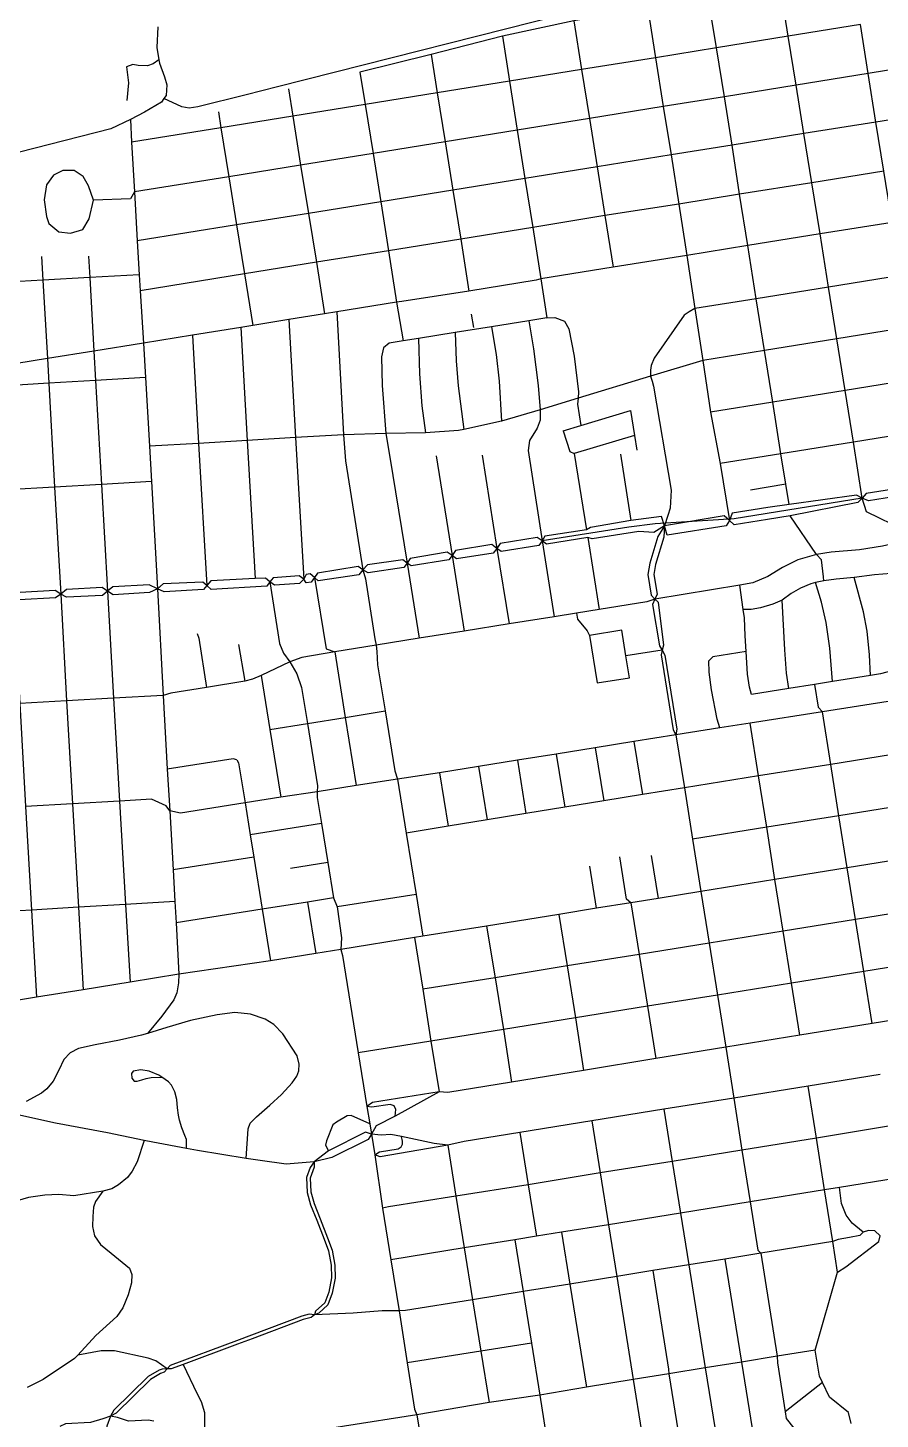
# Model space of a CAD drawing. Extents: x 0 to 264, y 89 to 356.
# Drawn here: x 92.1 to 123.5, y 210.3 to 261.6 of the extents above; entities that cross this region are included whole.
import ezdxf

# ---------------------------------------------------------------- set-up
doc = ezdxf.new("R2010")
doc.units = 0
doc.layers.get('0').update_dxf_attribs({"linetype": 'CONTINUOUS'})

msp = doc.modelspace()

# ---------------------------------------------------------------- linework, layer by layer
at = {"color": 4}
for points in [[(120.099887, 244.010877), (119.98303, 244.75171), (119.801129, 245.873984), (119.496857, 247.775676), (119.192588, 249.680676), (118.887215, 251.585676), (118.575226, 253.542492), (118.274262, 255.434262), (117.999756, 257.242248), (117.716433, 259.020468), (117.42098, 260.820738), (117.12553, 262.617701), (116.888506, 264.523801), (116.6592, 266.474002), (116.433202, 268.397744), (116.202796, 270.308256), (115.970183, 272.225383), (115.738673, 274.139203), (115.504956, 276.069558), (115.442117, 276.260278), (115.241476, 277.97125), (115.003351, 279.880661)], [(122.788714, 244.236875), (122.472317, 246.305036), (122.160329, 248.204522), (121.85716, 250.109522), (121.550687, 252.014522), (121.238699, 253.969133), (120.936631, 255.855391), (120.646692, 257.668889), (120.354547, 259.446008), (120.066813, 261.247379), (119.780183, 263.045442), (119.478117, 264.939419), (119.252117, 266.349426), (119.16723, 266.877492), (118.86296, 268.789105), (118.561996, 270.687492), (118.258827, 272.593593), (118.106692, 273.546093), (117.955658, 274.496389), (117.651389, 276.410208), (117.349324, 278.311901), (117.317353, 278.534591)], [(141.113315, 266.47841), (138.464174, 266.049565), (135.807317, 265.619619), (133.146049, 265.189671), (130.495808, 264.760826), (127.840051, 264.343004), (125.147917, 263.909748), (123.020226, 263.566893), (122.446963, 263.475391), (119.780183, 263.045442), (117.12553, 262.617701), (114.896415, 262.259411), (112.170103, 261.81954), (109.540808, 261.250687), (106.915921, 260.577101), (104.295442, 259.925563)], [(114.34079, 265.159905), (114.090537, 265.104784), (113.88659, 264.95375), (113.669408, 264.50947), (113.548143, 263.971484), (113.473176, 263.508465), (113.444514, 263.057569), (113.366242, 262.773143), (113.22954, 262.528403), (113.015669, 262.387292), (112.809514, 262.310121), (101.257145, 259.385373), (100.097387, 259.092127), (98.327986, 258.64454), (98.00277, 258.602647), (97.730468, 258.64454), (97.076728, 258.95322)], [(112.170103, 261.81954), (112.45784, 260.021476), (112.74447, 258.220106), (113.028897, 256.440782), (113.318838, 254.643819), (113.622006, 252.747639)], [(114.896415, 262.259411), (115.184149, 260.460244), (115.460859, 258.65777), (115.755208, 256.880651), (116.035226, 255.071564), (116.328472, 253.181996), (116.622822, 251.220772), (116.928194, 249.315772), (117.210417, 247.410772), (117.555478, 245.512387), (117.899437, 243.425486)], [(122.734697, 261.676224), (120.066813, 261.247379), (117.42098, 260.820738), (115.184149, 260.460244), (112.45784, 260.021476), (109.804287, 259.593732), (107.141919, 259.164887), (104.491674, 258.738246), (101.82269, 258.307197), (99.175756, 257.880556), (95.880589, 257.349185)], [(96.850728, 261.594659), (96.818758, 260.838391), (96.890417, 260.37978)], [(125.430139, 244.805731), (125.273593, 245.782482), (125.122562, 246.732778), (124.81829, 248.632266), (124.511813, 250.537266), (124.20644, 252.443369), (123.893351, 254.394671), (123.590183, 256.28644), (123.300242, 258.088915), (123.013611, 259.880365), (122.734697, 261.676224)], [(128.416623, 260.765617), (125.711258, 260.322438), (123.013611, 259.880365), (120.354547, 259.446008), (117.716433, 259.020468), (115.460859, 258.65777), (112.74447, 258.220106), (110.089817, 257.792361), (107.429653, 257.363516), (104.777204, 256.935772), (102.110424, 256.505826), (99.46349, 256.079185), (95.985322, 255.519149)], [(109.540808, 261.250687), (109.804287, 259.593732), (110.089817, 257.792361), (110.37204, 256.013037)], [(96.890417, 260.379766), (96.683158, 260.239758), (96.467083, 260.160383), (96.119817, 260.176922), (95.92579, 260.214404), (95.700895, 260.121801), (95.763732, 259.538614), (95.713019, 258.888179)], [(96.890417, 260.379766), (96.910257, 260.260702), (97.094365, 259.754689), (97.179251, 259.458133), (97.156109, 259.071181), (97.076734, 258.95322), (96.987431, 258.820928), (96.363454, 258.457127), (95.843107, 258.187032)], [(139.315252, 260.658681), (137.362847, 260.343385), (136.663907, 260.23204), (134.005947, 259.804298), (131.346883, 259.375453), (128.696641, 258.944401), (126.000095, 258.516659), (123.300242, 258.088915), (120.646692, 257.668889), (117.999756, 257.242248), (115.755208, 256.880651), (113.028897, 256.440782), (110.37204, 256.013037), (107.714079, 255.584192), (105.06053, 255.157551), (102.394853, 254.727606), (99.747917, 254.300965), (96.088951, 253.711162)], [(106.915921, 260.577101), (107.141919, 259.164887), (107.429653, 257.363516), (107.714079, 255.584192), (108.005121, 253.774002), (108.30829, 251.869002)], [(104.295442, 259.925563), (104.491674, 258.738246), (104.777204, 256.935772)], [(101.66284, 259.31151), (101.82269, 258.307197), (102.110424, 256.505826), (102.394853, 254.727606), (102.690303, 252.926232), (102.991268, 251.028951)], [(99.083151, 258.461535), (99.175756, 257.880556), (99.46349, 256.079185), (99.747917, 254.300965), (100.04447, 252.499591), (100.349843, 250.60231)], [(95.843107, 258.187032), (95.116605, 257.843074), (81.018724, 254.248048)], [(95.843107, 258.187032), (95.880589, 257.349185), (95.985322, 255.519149), (96.088951, 253.711162), (96.159506, 252.470928), (96.198089, 251.876718), (96.322665, 249.951875), (96.395424, 248.679671), (96.538742, 246.160617), (96.613706, 244.85644), (96.839704, 240.90974), (97.044756, 236.977369), (97.19579, 234.269799), (97.288395, 232.728603), (97.410764, 230.554609), (97.479115, 229.386034), (97.523213, 228.612127), (97.626839, 226.710435), (97.613603, 226.401754), (97.546355, 226.024722), (97.442726, 225.776674), (96.99183, 225.164828), (96.465971, 224.532032)], [(104.777204, 256.935772), (105.06053, 255.157551), (105.344956, 253.349565), (105.645921, 251.456692), (105.889558, 250.035661), (105.368107, 249.951875), (105.15534, 249.771078), (105.0925, 249.449167), (105.11234, 248.384218), (105.246836, 246.626944), (105.393465, 245.756024), (106.027361, 241.850113), (106.471641, 239.081911)], [(95.985322, 255.519149), (95.846415, 255.266692), (94.486016, 255.214879), (94.293089, 255.741842), (94.105676, 256.082492), (93.771641, 256.307387), (93.348308, 256.305129), (93.010965, 256.13756), (92.747482, 255.772655), (92.661492, 255.226953), (92.745278, 254.612899), (92.841188, 254.354928), (93.206093, 254.046248), (93.637145, 253.996639), (94.086937, 254.13775), (94.325062, 254.531317), (94.486016, 255.214826)], [(123.590183, 256.28644), (120.936631, 255.855391), (118.274262, 255.434262), (116.035226, 255.071564), (113.318838, 254.643819), (110.658673, 254.21277), (108.005121, 253.774002), (105.344956, 253.349565), (102.690303, 252.926232), (100.04447, 252.499591), (96.198089, 251.876718)], [(110.37204, 256.013037), (110.658673, 254.21277), (110.957431, 252.314383), (111.180121, 250.877917), (111.471162, 250.894455), (111.830556, 250.756651), (111.989306, 250.477737), (112.184437, 249.470116), (112.345391, 248.159326), (112.327752, 247.922302), (112.312315, 247.700713), (112.425864, 246.915782)], [(140.21704, 255.01534), (138.889715, 254.802569), (137.562387, 254.588699), (134.903326, 254.160954), (132.250877, 253.735417), (129.591813, 253.31098), (126.897474, 252.876623), (124.20644, 252.443369), (121.550687, 252.014522), (118.887215, 251.585676), (116.622822, 251.220772)], [(123.893351, 254.394671), (121.238699, 253.969133), (118.575226, 253.542492), (116.328472, 253.181996), (113.622006, 252.747639), (110.957431, 252.314383), (110.784349, 252.272492), (108.30829, 251.869002), (105.838845, 251.477639), (105.645921, 251.456698), (103.436649, 251.100607), (102.991268, 251.028951), (101.674964, 250.816181), (100.349843, 250.60231), (99.901155, 250.528447), (98.126242, 250.24402), (96.322665, 249.951875), (94.498143, 249.65973), (92.784964, 249.383022), (91.051944, 249.103004)], [(92.571093, 253.136798), (92.619601, 252.270285), (92.784964, 249.383022), (92.83678, 248.470208), (93.045139, 244.650285), (93.278853, 240.711301), (93.491623, 236.776728), (93.709905, 232.986572), (93.928187, 229.178776), (94.103472, 226.142683)], [(94.298603, 253.155537), (94.342701, 252.37171), (94.498143, 249.65973), (94.559879, 248.571633), (94.77375, 244.750607), (94.99644, 240.820442), (95.221338, 236.873742), (95.44072, 233.087994), (95.660103, 229.280201)], [(167.689609, 253.574463), (165.034956, 253.147822), (164.468308, 253.056319), (162.397942, 252.724488), (159.722343, 252.29454), (157.069894, 251.867899), (154.414141, 251.424722), (151.758385, 251.004697), (146.444671, 250.162438), (143.804349, 249.711546), (141.245607, 249.320183), (138.472994, 248.867083), (137.145669, 248.65652), (135.812829, 248.444853), (133.166996, 248.019313), (130.499115, 247.600391), (127.810285, 247.166034), (127.056224, 247.044766), (125.122562, 246.732778), (122.472317, 246.305036), (119.801129, 245.873984), (117.555478, 245.512387)], [(137.864452, 252.68921), (135.206492, 252.259262), (132.55625, 251.83152), (129.894982, 251.402675), (127.201744, 250.969419), (124.511813, 250.537266), (121.85716, 250.109522), (119.192588, 249.680676), (116.928194, 249.315772)], [(96.159506, 252.470928), (94.342701, 252.37171), (92.619601, 252.270285), (90.882171, 252.172171)], [(103.436649, 251.100607), (103.689105, 246.576232), (103.767379, 245.619324), (104.40348, 241.607577), (104.499393, 241.273542), (104.84776, 239.063169), (104.886345, 238.828351)], [(108.389869, 251.019028), (108.476963, 250.522935)], [(116.622822, 251.220772), (116.416667, 251.099506), (116.23697, 250.984853), (115.132335, 249.399558), (115.016579, 249.121744), (114.990135, 248.956381), (114.992393, 248.72928), (115.059576, 248.555095), (115.105877, 248.368786), (115.753004, 244.534532), (115.714419, 243.878585), (115.629532, 243.604079), (115.50716, 243.228151), (115.491723, 242.80151), (115.183042, 241.802708), (115.12351, 241.42678), (115.240367, 240.711301), (115.157685, 240.526093)], [(99.901155, 250.528447), (100.143688, 246.370077), (100.440242, 241.281258)], [(101.674964, 250.816181), (101.923012, 246.471502), (102.226181, 241.264722)], [(111.180121, 250.877917), (110.516458, 250.772083), (109.145033, 250.553801), (107.804478, 250.341034), (106.44849, 250.123856), (105.889558, 250.035661)], [(109.145033, 250.553801), (109.30599, 249.531849), (109.418436, 248.546276), (109.513246, 247.07784)], [(110.516458, 250.772083), (110.690643, 249.739105), (110.860417, 248.385322), (110.928768, 247.497865), (110.93207, 247.114218), (110.820722, 246.823176), (110.539603, 246.371181), (110.48779, 245.99856), (110.999318, 242.66591), (111.443603, 239.876762)], [(98.126242, 250.24402), (98.351137, 246.258732), (98.657613, 241.026597)], [(106.44849, 250.123856), (106.481561, 248.82409), (106.576371, 247.635669), (106.703151, 246.648994)], [(107.804478, 250.341034), (107.839756, 249.299236), (107.913619, 248.37981), (108.118673, 246.774671)], [(135.50966, 250.349853), (132.861623, 249.923213), (130.198151, 249.497675), (127.506016, 249.064419), (124.81829, 248.632266), (122.160329, 248.204522), (119.496857, 247.775676), (117.210417, 247.410772)], [(91.051944, 249.103004), (91.092734, 248.368786), (91.315424, 244.549967), (91.540322, 240.61098), (91.761908, 236.678611), (91.977986, 232.887353), (92.196268, 229.077353), (92.379269, 225.864869)], [(116.928194, 249.315772), (114.992325, 248.72928), (112.327752, 247.922299), (110.928768, 247.497865), (109.513246, 247.07784), (108.118673, 246.774671), (107.921338, 246.730574), (106.703151, 246.648994), (105.246839, 246.626953), (103.689105, 246.576232), (101.923012, 246.471502), (100.143688, 246.370077), (98.351137, 246.258732), (96.538742, 246.160617)], [(96.395424, 248.679671), (94.559879, 248.571633), (92.83678, 248.470208), (91.092734, 248.368786), (89.369635, 248.264053), (87.644331, 248.133966), (86.127387, 248.018213), (85.898081, 248.257438)], [(111.776535, 246.718447), (112.425867, 246.915782), (114.25921, 247.475815), (114.409141, 246.550877), (114.496232, 246.00848)], [(111.776535, 246.718447), (112.021276, 245.954463), (112.185537, 245.885008)], [(114.409141, 246.550877), (112.185537, 245.885008), (112.635329, 243.070504)], [(130.776926, 245.937924), (130.503524, 246.050373), (130.097829, 245.934619), (129.641422, 245.69098), (129.017449, 245.391119), (128.347171, 245.278673), (128.139912, 245.102284), (127.940373, 244.925895), (123.019123, 244.138758), (122.788714, 244.236875)], [(107.103333, 245.804532), (107.68652, 242.127924), (108.128593, 239.347595)], [(108.79777, 245.824375), (109.339061, 242.394715), (109.785548, 239.612178)], [(113.889894, 245.865165), (114.275746, 243.414463)], [(128.139912, 245.102284), (127.894072, 245.20591), (125.430139, 244.805731), (122.93644, 244.414367), (122.788714, 244.236875), (122.625556, 244.080329), (120.142881, 243.591952), (119.299522, 243.457456), (118.072518, 243.264532), (117.899437, 243.425486)], [(96.613706, 244.85644), (94.77375, 244.750607), (93.045139, 244.650285), (91.315424, 244.549967), (89.583506, 244.449645), (87.848282, 244.34822)], [(119.98303, 244.75171), (118.679956, 244.536736)], [(122.788714, 244.236875), (118.076926, 243.486119), (115.170921, 243.29099), (114.196371, 243.175234), (110.999324, 242.66591)], [(133.714905, 244.158603), (133.583714, 244.182846), (131.123089, 243.782667), (129.800172, 243.568801), (128.435365, 243.348315), (125.745435, 242.916162), (124.601111, 242.906242), (124.488662, 242.710008), (124.127065, 242.609689), (123.53947, 242.47409), (122.695008, 242.339591), (121.649905, 242.253603), (121.111919, 242.165409), (120.416283, 241.969174), (119.855147, 241.688056), (119.312752, 241.35402), (118.768151, 241.119203), (118.281978, 241.039828), (115.15769, 240.526093)], [(122.788714, 244.236875), (122.580355, 244.350424), (120.099887, 244.010877), (119.311649, 243.89402), (118.007474, 243.685661), (117.899437, 243.425486), (117.780373, 243.225947), (115.614097, 242.885296), (115.50716, 243.228151)], [(125.753151, 237.040208), (125.445574, 238.938593), (125.136893, 240.865643), (124.857978, 242.622917), (124.601111, 242.906242), (124.360782, 243.056173), (122.951875, 243.740782), (122.788714, 244.236875)], [(115.50716, 243.228151), (115.402431, 243.561085), (114.275746, 243.414463), (112.780851, 243.163107), (112.635329, 243.070504), (111.107361, 242.842299), (110.999324, 242.66591), (110.886875, 242.503856), (109.498915, 242.277855), (109.339061, 242.394715)], [(117.899437, 243.425486), (117.707613, 243.594159), (115.50716, 243.228151), (115.122412, 242.980106), (114.560172, 243.012076), (112.842588, 242.743081), (112.687145, 242.790486), (111.166893, 242.544645), (110.999324, 242.66591)], [(121.111919, 242.165409), (120.142881, 243.591952)], [(115.50716, 243.228151), (115.265728, 242.826867), (114.964766, 241.853421), (114.896415, 241.42678), (115.019887, 240.671615), (115.15769, 240.526093), (115.275651, 240.408133), (115.471883, 238.83276), (115.425581, 238.650859)], [(109.339061, 242.394715), (109.15606, 242.531415), (107.818812, 242.318647), (107.68652, 242.127924), (107.563048, 241.972482), (106.178395, 241.745383), (106.027361, 241.850113)], [(110.999324, 242.66591), (110.826242, 242.788282), (109.459228, 242.576615), (109.339061, 242.394715), (109.200157, 242.213915), (107.852986, 242.004452), (107.68652, 242.127924)], [(112.687145, 242.790486), (113.100556, 240.142449)], [(106.027361, 241.850113), (105.868611, 241.976893), (104.574357, 241.785069), (104.40348, 241.607577), (104.255756, 241.413549), (102.754244, 241.196371), (102.618644, 241.320947)], [(107.68652, 242.127924), (107.510131, 242.250296), (106.142014, 242.024298), (106.027361, 241.850113), (105.907197, 241.689159), (104.597508, 241.487412), (104.40348, 241.607577)], [(121.37981, 241.20409), (121.363272, 241.339689), (121.293819, 241.974689), (121.111919, 242.165409)], [(100.979331, 241.1633), (100.817274, 241.296692), (100.440242, 241.281255), (98.79652, 241.193063), (98.657613, 241.026597), (98.530833, 240.881078), (97.083341, 240.793984), (96.839704, 240.90974)], [(102.226181, 241.264722), (102.049792, 241.384887), (101.09178, 241.312127), (100.979331, 241.1633), (100.863575, 240.997935), (98.814159, 240.882178), (98.657613, 241.026597)], [(102.618644, 241.320947), (102.460998, 241.455442), (102.314375, 241.433401), (102.226181, 241.264728), (102.072942, 241.099357), (101.149105, 241.037621), (100.979331, 241.1633)], [(104.40348, 241.607577), (104.230399, 241.72223), (102.731093, 241.479697), (102.618644, 241.320947), (102.494072, 241.147865), (102.318783, 241.123622), (102.226181, 241.264734)], [(102.618644, 241.320947), (103.044185, 238.698264), (103.366093, 238.579203), (103.74974, 236.169287), (104.152127, 233.665669)], [(123.863585, 241.464262), (123.246224, 241.415756), (122.499879, 241.325355), (121.835113, 241.263619), (121.37981, 241.20409), (121.075537, 241.135738), (120.895841, 241.086129), (120.525424, 240.931787), (120.179262, 240.72894), (119.840815, 240.490815), (119.496857, 240.336476), (119.049269, 240.205285), (118.699799, 240.136937), (118.403246, 240.141339)], [(123.092986, 237.715998), (123.065413, 238.472266), (122.970606, 239.347595), (122.836107, 240.053151), (122.499868, 241.325355)], [(93.278853, 240.711301), (93.06829, 240.839185), (91.763012, 240.76973), (91.540322, 240.61098), (91.308812, 240.464357), (90.012353, 240.399313), (89.809506, 240.527197)], [(94.99644, 240.820442), (94.798004, 240.952734), (93.488315, 240.87777), (93.278853, 240.711301), (93.078213, 240.57019), (91.743169, 240.495226), (91.540322, 240.61098)], [(96.839704, 240.90974), (96.532127, 241.048647), (95.189367, 240.973681), (94.99644, 240.820442), (94.812335, 240.662796), (93.4817, 240.595548), (93.278853, 240.711301)], [(98.657613, 241.026597), (98.512091, 241.153377), (97.046963, 241.085026), (96.839704, 240.90974), (96.546458, 240.771937), (95.199287, 240.683742), (94.99644, 240.820442)], [(100.979331, 241.1633), (101.328801, 238.893395), (101.483143, 238.536206), (101.710242, 238.22091), (101.967109, 237.779938), (102.144601, 237.270617), (102.358472, 235.944393), (102.727785, 233.64803), (102.721181, 233.434159), (102.71567, 233.218081), (102.872215, 232.263377), (103.107022, 230.824704), (103.319792, 229.521633), (103.453187, 229.198619), (103.608629, 228.049887), (103.584386, 227.622145), (103.650519, 227.399452), (104.227091, 223.820965), (104.55341, 221.849817), (104.658143, 221.207101), (104.719879, 220.823454), (104.844452, 220.058369), (105.129982, 218.105965), (105.435355, 216.198758), (105.733012, 214.321319), (106.036181, 212.401988), (106.30848, 210.704244), (106.387855, 210.495885), (106.693228, 208.593092)], [(124.484254, 238.067675), (124.064228, 237.930972), (123.467811, 237.779938), (123.092986, 237.715998), (121.703922, 237.493308), (121.038056, 237.386371), (120.085556, 237.234236), (118.720746, 237.014853), (118.638063, 237.281641), (118.563099, 237.767814), (118.51349, 238.595738), (118.485917, 239.17231), (118.453947, 239.83928), (118.403235, 240.141345), (118.281978, 241.039828)], [(121.703922, 237.493308), (121.6025, 238.721415), (121.465797, 239.660687), (121.294923, 240.416952), (121.075537, 241.135738)], [(115.15769, 240.526093), (114.864444, 240.423567), (113.100556, 240.142449), (112.274835, 240.010157), (111.443603, 239.876762), (109.785548, 239.612178), (108.128593, 239.347595), (106.471641, 239.081911), (104.886345, 238.828351), (103.366093, 238.579203), (102.156728, 238.376356), (101.710242, 238.22091), (100.654115, 237.717101), (100.333308, 237.574887), (100.048881, 237.505435), (98.636667, 237.275026), (97.322569, 237.058951), (97.044756, 236.977369), (95.221338, 236.873742), (93.491623, 236.776728), (91.761908, 236.678611)], [(115.15769, 240.526093), (115.070599, 240.324349), (115.320851, 238.808508), (115.425581, 238.650859), (115.527006, 238.466754), (115.966875, 235.736034), (115.929393, 235.524367)], [(120.085556, 237.234236), (120.009488, 237.798681), (119.936728, 238.662986), (119.840815, 240.490815)], [(112.274835, 240.010157), (112.310113, 239.792978), (112.661787, 239.360826), (112.746674, 239.187744)], [(167.172569, 239.809514), (165.844141, 239.596744), (164.762657, 239.423662), (164.535556, 239.301294), (161.869879, 238.871345), (159.551466, 238.504236), (159.206407, 238.493201), (158.861345, 238.482178), (156.550651, 238.116169), (153.886075, 237.673004), (148.575669, 236.824133), (143.376605, 235.991798), (141.996363, 235.769105), (140.605095, 235.54421), (137.949339, 235.116466), (135.292482, 234.687621), (132.636728, 234.266494), (129.941283, 233.832135), (127.256867, 233.408801), (124.590088, 232.97224), (121.936535, 232.545599), (119.278575, 232.123369), (116.543447, 231.681294)], [(98.300424, 239.263812), (98.354444, 239.088524), (98.636667, 237.275026)], [(115.425581, 238.650859), (114.088333, 238.436988), (113.937299, 239.377361), (112.746674, 239.187744), (113.03, 237.437083), (114.219522, 237.627803), (114.088333, 238.436988)], [(99.818472, 238.857014), (100.048881, 237.505435)], [(104.886345, 238.828351), (104.920519, 238.597942), (104.943662, 238.110669), (105.222576, 236.408516), (105.575365, 234.208063), (105.681199, 233.899383), (105.998699, 231.909496), (106.361397, 229.655026), (106.609444, 228.112726)], [(115.425581, 238.650859), (115.391407, 238.470062), (115.835687, 235.713984), (115.929393, 235.524367), (116.242482, 233.576371), (116.543447, 231.681294), (116.848819, 229.760859), (117.150885, 227.859167), (117.460669, 225.946451), (117.767145, 224.026016), (118.067006, 222.156294), (118.360252, 220.238063), (118.667829, 218.334167), (118.943436, 216.554843), (119.053681, 216.442397), (119.657811, 212.645625), (119.676551, 212.404192), (119.954365, 210.59731), (119.991849, 210.353673), (120.561806, 209.649218)], [(118.51349, 238.595738), (117.290895, 238.403915), (117.142065, 238.255088)], [(117.553272, 235.78454), (117.450746, 236.109758), (117.240183, 237.180216), (117.150885, 237.830651), (117.142079, 238.255088)], [(100.654115, 237.717101), (100.974923, 235.720599), (101.375103, 233.230208)], [(121.038056, 237.386371), (121.170347, 236.547423), (121.32579, 236.374342)], [(123.98375, 236.795468), (121.32579, 236.374342), (118.664522, 235.963133), (117.553272, 235.78454), (115.929393, 235.524367), (114.382683, 235.277423), (112.958341, 235.049218), (111.524079, 234.818812), (110.090921, 234.589506), (108.655556, 234.359097), (107.221294, 234.129792), (105.681199, 233.899383), (104.152127, 233.665669), (102.721173, 233.434159)], [(102.358472, 235.944393), (103.74974, 236.169287)], [(103.74974, 236.169287), (105.222588, 236.408516)], [(123.15803, 224.902449), (122.85045, 226.811857), (122.542873, 228.725676), (122.240808, 230.627369), (121.936535, 232.545599), (121.636674, 234.435165), (121.32579, 236.374342)], [(100.974923, 235.720599), (102.358472, 235.944393)], [(120.490147, 224.468092), (120.185877, 226.384115), (119.881605, 228.297935), (119.57954, 230.199627), (119.278575, 232.123369), (118.973202, 234.020651), (118.664522, 235.963133)], [(114.382683, 235.277423), (114.697978, 233.326119)], [(99.765556, 234.609349), (99.618933, 234.650139), (97.19579, 234.269799)], [(124.286919, 234.865113), (121.636674, 234.435165), (118.973202, 234.020651), (116.242482, 233.576371), (114.697978, 233.326119), (113.27474, 233.093508), (111.841579, 232.860895), (110.408421, 232.627178), (108.974159, 232.394565)], [(111.524079, 234.818812), (111.841579, 232.860895)], [(112.958341, 235.049218), (113.27474, 233.093508)], [(99.765556, 234.609349), (99.826188, 234.499105), (100.062109, 233.030669)], [(107.221294, 234.129792), (107.539894, 232.160851)], [(108.655556, 234.359097), (108.974159, 232.394565)], [(110.090921, 234.589506), (110.408421, 232.627178)], [(97.288395, 232.728603), (97.158308, 232.911605), (96.620322, 233.156345), (95.44072, 233.087994), (93.709905, 232.986572), (91.977986, 232.887353)], [(102.721173, 233.434159), (101.375103, 233.230208), (100.062109, 233.030669), (97.681963, 232.647022), (97.288395, 232.728603)], [(100.062109, 233.030669), (100.251728, 231.852171), (100.385121, 231.02204), (100.693801, 229.109324), (100.999174, 227.21204)], [(102.872204, 232.263377), (100.251728, 231.852171)], [(108.974159, 232.394565), (107.539894, 232.160851), (105.998699, 231.909496)], [(124.896561, 231.055113), (122.240808, 230.627369), (119.57954, 230.199627), (116.848819, 229.760859), (115.278958, 229.507299), (114.269131, 229.347449), (113.005746, 229.142397), (111.619992, 228.918603), (108.955417, 228.479835), (106.609444, 228.112726), (106.297456, 228.062014), (103.584375, 227.622145), (102.663845, 227.482135), (100.999174, 227.21204)], [(114.269131, 229.347449), (114.113688, 229.475329), (113.860131, 231.038578)], [(115.017683, 231.080468), (115.278958, 229.507299)], [(100.385121, 231.02204), (97.410764, 230.554609)], [(103.107022, 230.824704), (101.732292, 230.604218)], [(113.005746, 229.142397), (112.756597, 230.690208)], [(144.173662, 230.255851), (141.516806, 229.827006), (138.881996, 229.401466), (136.211908, 228.973724), (133.553951, 228.542675), (130.856301, 228.106111), (128.163063, 227.66955), (125.50731, 227.238498), (122.85045, 226.811857), (120.185877, 226.384115), (117.460669, 225.946451), (114.883187, 225.533037), (112.237353, 225.1075), (109.574982, 224.679758), (106.910409, 224.252014), (104.227091, 223.820965)], [(133.247474, 230.447675), (130.547621, 230.013315), (127.855486, 229.580062), (125.200833, 229.153421), (122.542873, 228.725676), (119.881605, 228.297935), (117.150885, 227.859167), (114.57671, 227.442449), (111.927569, 227.018012), (109.269609, 226.586963), (106.605033, 226.161425)], [(103.319792, 229.521633), (102.360676, 229.371703), (100.693801, 229.109324), (97.523213, 228.612127)], [(106.361397, 229.655026), (103.453187, 229.198619)], [(97.479115, 229.386034), (95.660103, 229.280201), (93.928187, 229.178776), (92.196268, 229.077353), (90.46545, 228.975928)], [(95.660103, 229.280201), (95.825468, 226.419393)], [(102.360676, 229.371703), (102.663845, 227.482135)], [(114.269131, 229.347449), (114.57671, 227.442449), (114.883187, 225.533037), (115.190764, 223.607091)], [(108.955417, 228.479835), (109.269609, 226.586963), (109.574982, 224.679758), (109.877047, 222.742785)], [(111.619992, 228.918603), (111.927569, 227.018012), (112.237353, 225.1075), (112.532803, 223.174938)], [(106.297456, 228.062014), (106.605033, 226.161425), (106.910409, 224.252014), (107.211371, 222.377883)], [(100.999174, 227.21204), (97.626839, 226.710435), (95.825468, 226.419393), (94.103472, 226.142683), (92.379269, 225.864869), (90.660581, 225.588161)], [(159.195381, 226.811857), (158.37848, 226.680669), (155.717215, 226.252924), (153.230131, 225.852744), (150.397986, 225.396338), (147.721283, 224.966389), (145.084269, 224.541952), (142.437335, 224.115314), (139.770556, 223.686466), (137.118107, 223.259828), (134.466762, 222.845314), (131.766908, 222.407647), (129.079185, 221.972189), (126.41902, 221.540036), (123.766572, 221.115599), (121.1042, 220.680139), (118.360252, 220.238063), (115.795998, 219.81473), (113.138037, 219.398012), (110.49, 218.965859), (107.828732, 218.543629), (105.344956, 218.14455), (105.129982, 218.105965)], [(100.101798, 219.93269), (100.180069, 221.027405), (100.246214, 221.23466), (100.478827, 221.460661), (100.973819, 221.890607), (101.399357, 222.287482), (101.791824, 222.714123), (101.968213, 222.955556), (102.042076, 223.162814), (102.060815, 223.399835), (101.983644, 223.707412), (101.454478, 224.518801), (101.117135, 224.867171), (100.797431, 225.057891), (100.25724, 225.245303), (99.689488, 225.303732), (99.029131, 225.218845), (98.047968, 225.008282), (97.18697, 224.753619), (96.46598, 224.532032), (96.247701, 224.464784), (95.431901, 224.280676), (94.544444, 224.119722), (93.932595, 223.980815), (93.620607, 223.816553), (93.389097, 223.57402), (93.208297, 223.182657), (92.996631, 222.782474), (92.757405, 222.500252), (92.564478, 222.330478), (92.003341, 222.026206)], [(125.811579, 225.333498), (123.15803, 224.902449), (120.490147, 224.468092), (117.767145, 224.026016), (115.190764, 223.607091), (112.532803, 223.174938), (109.877047, 222.742785), (107.526667, 222.361345), (107.211371, 222.377883), (104.75295, 221.985417), (104.55341, 221.849817)], [(96.991839, 222.923585), (96.884905, 222.998549), (96.526615, 223.141867), (96.226754, 223.190373), (95.943428, 223.145175), (95.875077, 223.056981), (95.886112, 222.890512), (95.983126, 222.774758), (96.093367, 222.777016), (96.257629, 222.82001), (96.421891, 222.878438), (96.610407, 222.906011), (96.991847, 222.92365)], [(97.90796, 220.296494), (97.903558, 220.623915), (97.845129, 220.78046), (97.728272, 221.062683), (97.652205, 221.33829), (97.616927, 221.51909), (97.579445, 221.7958), (97.549679, 222.103377), (97.472508, 222.378984), (97.356752, 222.629236), (97.236588, 222.752708), (96.991847, 222.923585)], [(123.460095, 223.022803), (120.801034, 222.595062), (118.067006, 222.156294), (115.489522, 221.74178), (112.831561, 221.315139), (110.179115, 220.888498), (108.126389, 220.558871), (107.52777, 220.41776), (105.039583, 219.993326), (104.844452, 220.058369)], [(107.211371, 222.377883), (105.587492, 221.492631), (104.89296, 221.128827), (104.719879, 220.823454)], [(121.880311, 215.747865), (121.709437, 216.876754), (121.406268, 218.776242), (121.1042, 220.680139), (120.801034, 222.595062)], [(105.587492, 221.492631), (105.611735, 221.730756), (105.548898, 221.863048), (105.403376, 221.922577), (104.73751, 221.816744), (104.553402, 221.849817)], [(104.719879, 220.823454), (104.49829, 220.89401), (103.135687, 220.217119), (102.604313, 219.80481), (101.57795, 219.719923), (100.614426, 219.850008), (100.101798, 219.93269), (98.313655, 220.221528), (97.90796, 220.296494), (96.660008, 220.526901), (96.349123, 220.590841), (94.990928, 220.870859), (93.083724, 221.225841), (91.689149, 221.535625)], [(104.658143, 221.207101), (103.973534, 221.513578), (103.824704, 221.494838), (103.424522, 221.26884), (103.295537, 221.165211), (103.062924, 220.584231), (103.027647, 220.422174), (103.135687, 220.217122)], [(112.831561, 221.315139), (113.138037, 219.398012), (113.44341, 217.491911), (113.749887, 215.584704), (114.357325, 211.789035), (114.663801, 209.879627)], [(115.489522, 221.74178), (115.795998, 219.81473), (116.101371, 217.920756), (116.405643, 216.013549), (117.013081, 212.224496), (117.670131, 208.130069), (117.752811, 207.599799), (117.870772, 206.824792), (117.490435, 206.028838), (117.446338, 205.936232), (116.793699, 205.049879), (116.650381, 204.84152), (116.401232, 204.302431), (116.003256, 203.034635)], [(104.719879, 220.823454), (104.600815, 220.634938), (103.255851, 219.967968), (102.604313, 219.80481)], [(105.825617, 220.745183), (105.428742, 220.806919), (105.078169, 220.791481), (104.719879, 220.823451)], [(110.179115, 220.888498), (110.49, 218.965859), (110.797577, 217.06527)], [(96.349123, 220.590841), (96.090051, 219.807014), (95.903742, 219.457544), (95.736173, 219.223827), (95.396623, 218.95704), (95.156294, 218.807109), (94.822256, 218.721119), (93.759514, 218.555756), (93.200581, 218.606466), (92.690157, 218.575599), (92.088228, 218.490713), (90.539313, 218.039817), (87.885764, 217.229532), (87.313603, 216.934079), (86.594817, 216.363022), (85.679799, 215.442492), (84.824313, 214.723706), (83.682197, 213.843966)], [(104.844452, 220.058369), (105.008714, 220.180738), (105.696631, 220.283264), (105.806875, 220.356024), (105.855381, 220.454141), (105.864186, 220.570998), (105.825603, 220.745183)], [(107.52777, 220.41776), (107.022855, 220.476188), (105.825617, 220.745183)], [(107.52777, 220.41776), (107.828732, 218.543629), (108.135208, 216.635322), (108.441685, 214.728117), (108.745954, 212.833037), (109.055738, 210.940165)], [(102.604313, 219.80481), (102.45769, 219.593143), (102.327603, 219.223827), (102.349644, 218.679228), (102.477525, 218.225026), (102.710138, 217.657274), (102.972517, 216.960537), (103.138983, 216.525077), (103.237101, 215.99591), (103.245906, 215.536199), (103.144484, 215.012544), (103.001166, 214.621181), (102.661618, 214.310296), (102.615317, 214.176901), (102.496276, 214.077683), (102.197518, 214.002716), (100.327796, 213.293856), (99.787603, 213.088801), (97.780077, 212.346867), (97.34572, 212.187014), (97.196893, 212.183712)], [(102.604313, 219.80481), (102.605442, 219.607474), (102.462127, 219.202883), (102.480866, 218.707891), (102.603238, 218.272431), (102.834748, 217.705782), (103.098227, 217.007942), (103.270208, 216.554843), (103.37053, 216.003629), (103.379335, 215.517456), (103.272398, 214.971754), (103.115852, 214.54401), (102.780713, 214.236433), (102.615351, 214.176901)], [(124.074149, 219.208395), (121.95197, 218.864437), (121.406268, 218.776242), (118.667829, 218.334167), (116.101371, 217.920756), (113.44341, 217.491911), (111.721415, 217.214097), (110.797577, 217.06527), (110.001623, 216.936286), (108.135208, 216.635322), (105.435355, 216.198758)], [(122.386327, 210.171772), (122.284905, 210.578567), (121.593681, 211.143012), (121.333506, 211.682101), (121.22216, 211.911407), (121.056798, 212.869419), (121.880311, 215.747865), (122.184583, 215.936381), (123.406075, 216.870139), (123.449072, 217.087317), (123.25284, 217.263706), (123.025738, 217.272512), (122.833915, 217.21298), (122.424912, 217.547032), (122.204426, 217.847994), (122.028037, 218.273534), (121.95197, 218.864437)], [(94.822256, 218.721119), (94.555468, 218.347397), (94.480504, 218.136831), (94.451839, 217.790669), (94.445235, 217.422456), (94.516891, 217.078498), (94.741788, 216.764306), (95.132048, 216.43909), (95.807838, 215.887873), (95.898236, 215.658567), (95.878396, 215.35099), (95.760436, 214.912222), (95.556488, 214.437076), (95.333795, 214.116268), (94.564299, 213.406301), (93.90284, 212.691926)], [(122.833915, 217.212994), (122.708238, 217.098341), (122.327899, 217.016762), (121.905669, 216.951718), (121.709437, 216.876754), (119.053681, 216.442397), (117.735172, 216.227423), (116.405643, 216.013549), (115.077215, 215.799678), (113.749887, 215.584704), (112.030095, 215.307994), (110.305895, 215.029079), (108.441685, 214.728117), (105.970033, 214.326831), (105.733012, 214.321328)], [(111.721415, 217.214097), (112.030095, 215.307994), (112.644149, 211.513428)], [(110.001623, 216.936286), (110.305895, 215.029079), (110.60796, 213.134002), (110.913333, 211.221286), (111.215399, 209.322899), (111.520772, 207.415694), (111.794174, 205.69921), (112.063169, 204.010285), (112.285859, 202.620121)], [(117.735172, 216.227423), (118.344817, 212.435062), (118.84973, 209.297544), (119.342518, 208.694514)], [(115.077215, 215.799678), (115.657091, 212.171579), (115.672529, 212.000702), (116.793699, 205.049879)], [(102.61534, 214.176901), (102.424617, 214.197842), (102.150113, 214.12839), (100.302438, 213.428346), (99.741301, 213.215576), (97.298315, 212.312685), (97.196893, 212.183701), (97.085548, 212.064645), (96.948845, 212.008421), (96.57402, 211.790139), (95.317248, 210.557621), (95.106685, 210.444072)], [(105.733012, 214.321319), (105.116754, 214.319062), (104.042986, 214.235276), (102.61534, 214.176847)], [(110.60796, 213.134002), (108.745954, 212.833037), (106.036181, 212.401988)], [(93.902829, 212.691926), (93.78046, 212.560738), (92.620702, 211.791242), (92.038619, 211.496893)], [(97.196893, 212.183706), (96.77356, 212.478056), (96.499053, 212.582785), (95.257716, 212.848472), (94.763827, 212.846214), (93.902829, 212.691873)], [(121.056798, 212.869419), (119.657811, 212.645625), (118.344817, 212.435062), (117.013081, 212.224496), (115.672526, 212.000702), (114.357325, 211.789035), (112.644149, 211.513428), (110.913333, 211.221286), (109.055738, 210.940165), (106.387855, 210.495885), (103.729894, 210.069244), (100.461188, 209.545592), (99.981631, 209.473933), (99.535147, 209.487169), (99.050077, 209.590798), (98.566111, 209.761667)], [(97.196893, 212.183706), (97.006173, 212.178203), (96.893724, 212.130798), (96.499053, 211.902596), (95.229053, 210.659054), (95.106685, 210.44408)], [(97.780077, 212.346867), (98.287197, 211.290738), (98.440435, 210.977647), (98.567215, 210.573056), (98.566086, 209.761667), (98.56724, 209.363688), (98.620157, 208.412292)], [(121.333506, 211.682101), (119.954367, 210.59731)], [(96.696389, 210.254452), (96.490234, 210.298549), (95.76704, 210.256659), (95.370165, 210.392258), (95.106685, 210.444072), (94.825563, 210.340442), (94.364748, 210.205947), (93.451937, 210.156338), (93.235859, 210.060424)], [(95.106685, 210.444072), (94.968881, 210.070347), (95.071407, 208.212752), (95.17724, 206.296728)]]:
    msp.add_lwpolyline(points, dxfattribs=at)

doc.saveas('drawing.dxf')
